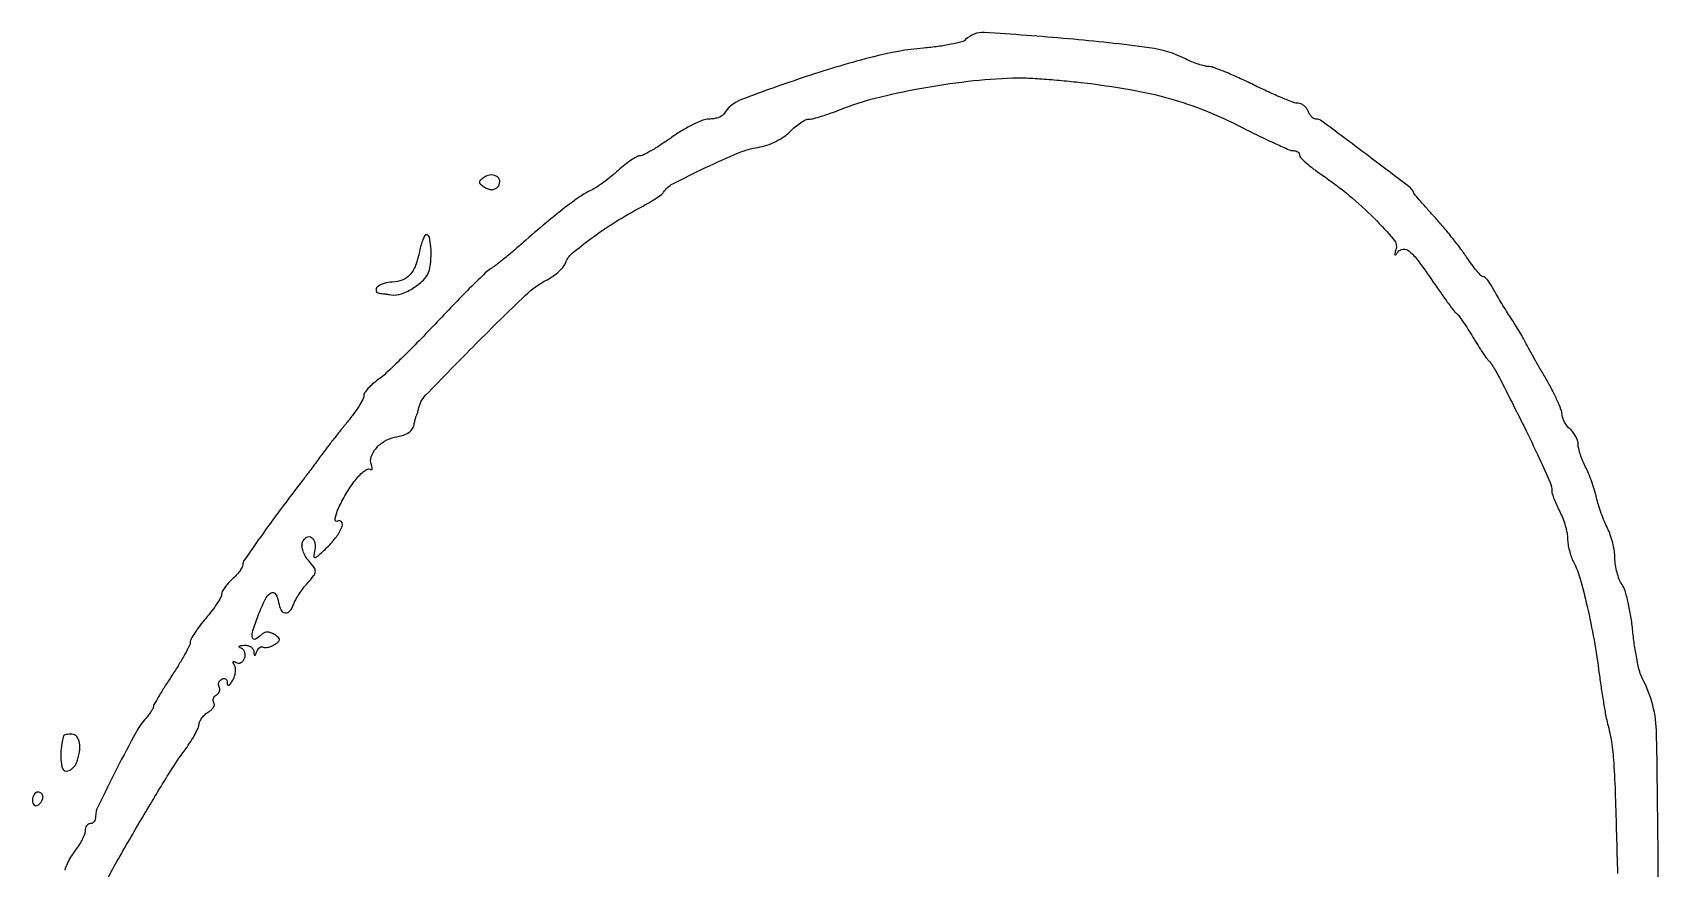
# Model space of a CAD drawing. Extents: x 166 to 1835, y 45 to 1905.
# Drawn here: x 545 to 854.3, y 1229.5 to 1388.5 of the extents above; entities that cross this region are included whole.
import ezdxf

# ---------------------------------------------------------------- set-up
doc = ezdxf.new("R2010")
doc.units = 0

msp = doc.modelspace()

# ---------------------------------------------------------------- linework, layer by layer
for points in [[(854.284641, 1211.9742, 0.004165), (853.938473, 1255.018597, 0.119318), (851.172718, 1265.677273, -0.061699), (850.709392, 1266.878404, -0.012151), (850.202751, 1269.13755, -0.012713), (849.740636, 1271.815394, -0.011499), (849.39737, 1274.604336, 0.015069), (849.034436, 1277.388928, 0.016666), (848.513432, 1280.053822, 0.016231), (847.921925, 1282.287609, 0.077769), (847.354596, 1283.472506, -0.055432), (846.834456, 1284.445279, -0.028646), (846.396103, 1285.754915, -0.028082), (846.095372, 1287.168856, -0.037864), (845.993839, 1288.472506, 0.03713), (845.890365, 1289.826735, 0.022729), (845.578359, 1291.398699, 0.02273), (845.124992, 1292.935687, 0.037163), (844.588089, 1294.18264, -0.021731), (844.001973, 1295.436016, -0.012337), (843.397383, 1296.998078, -0.012301), (842.864896, 1298.604817, -0.019806), (842.5, 1300, 0.019806), (842.135104, 1301.395183, 0.012301), (841.602617, 1303.001922, 0.012337), (840.998027, 1304.563984, 0.021731), (840.411911, 1305.81736, -0.021712), (839.875716, 1306.963869, -0.019695), (839.421641, 1308.190069, -0.020143), (839.102968, 1309.319578, -0.057794), (839.006161, 1310.127555, 0.075698), (838.894663, 1310.841627, 0.044263), (838.561185, 1311.642702, 0.0431), (838.074482, 1312.403563, 0.055769), (837.5, 1313, -0.053765), (836.921017, 1313.596324, -0.041013), (836.421104, 1314.357298, -0.04204), (836.067901, 1315.158469, -0.072725), (835.933547, 1315.872445, 0.082842), (835.741664, 1316.790184, 0.013159), (835.02725, 1318.490656, 0.014275), (834.066531, 1320.466366, 0.012061), (832.941597, 1322.5, -0.00196), (831.746561, 1324.560938, -0.001996), (830.574989, 1326.61875, -0.001937), (829.570771, 1328.415329, -0.008265), (828.993203, 1329.5, 0.01208), (828.464557, 1330.474795, 0.00474), (827.690763, 1331.79375, 0.004688), (826.826706, 1333.204909, 0.005827), (825.995775, 1334.5, -0.006049), (825.154083, 1335.813146, -0.004523), (824.257241, 1337.279688, -0.004573), (823.437484, 1338.676651, -0.010402), (822.850107, 1339.75, 0.023014), (822.349963, 1340.611613, 0.030884), (821.815428, 1341.339062, 0.031692), (821.317144, 1341.864564, 0.18937), (820.972371, 1342, -0.205353), (820.582195, 1342.167303, -0.013377), (819.739536, 1343.101562, -0.017706), (818.776143, 1344.313259, -0.012171), (817.767732, 1345.75, 0.014008), (816.553318, 1347.466806, 0.007229), (814.944157, 1349.548231, 0.00718), (813.22639, 1351.64253, 0.010793), (811.663449, 1353.414189, -0.003589), (810.261651, 1354.957779, -0.005043), (809.034701, 1356.356617, -0.003052), (808.022756, 1357.548719, -0.066812), (807.778604, 1357.934443, 0.12285), (806.809126, 1359.144752, 0.001438), (798.596792, 1365.363012, 0.001148), (790.249689, 1371.615645, 0.161537), (789.091052, 1372, -0.140619), (788.713287, 1372.108385, -0.060727), (788.302535, 1372.440625, -0.053372), (787.923561, 1372.926185, -0.047455), (787.638374, 1373.5, 0.071591), (787.318104, 1374.073446, 0.063724), (786.837816, 1374.559375, 0.066848), (786.27718, 1374.888209, 0.099568), (785.721366, 1375, -0.091625), (784.874666, 1375.156471, -0.006845), (782.687047, 1376.028125, -0.009297), (780.09443, 1377.159436, -0.006925), (777.275442, 1378.5, 0.00775), (774.444687, 1379.840439, 0.010151), (771.81595, 1380.971875, 0.007945), (769.595996, 1381.833564, 0.088824), (768.6665, 1382, -0.061159), (767.899565, 1382.094162, -0.018574), (766.772385, 1382.420089, -0.018299), (765.525312, 1382.882688, -0.01899), (764.33104, 1383.43009, 0.08429), (757.426715, 1385.562629, 0.010939), (742.036599, 1387.254864, 0.00658), (726.04279, 1388.448293, 0.215024), (722.5, 1387.105557, -0.134459), (721.75882, 1386.6826, -0.013237), (719.7375, 1386.220452, -0.015967), (717.253929, 1385.803409, -0.012001), (714.5, 1385.498031, 0.041995), (704.975368, 1383.859363, 0.016473), (692.183498, 1380.080232, 0.010647), (679.840282, 1375.693186, 0.165084), (676.41964, 1372.869975, -0.133436), (676.061787, 1372.535317, -0.044607), (675.395367, 1372.255555, -0.040653), (674.567103, 1372.064207, -0.036461), (673.687786, 1372, 0.09345), (672.531241, 1371.781938, 0.021087), (670.692066, 1370.971875, 0.021143), (668.616446, 1369.839763, 0.019113), (666.57078, 1368.5, -0.009781), (664.604958, 1367.159457, -0.013148), (662.770582, 1366.028125, -0.010248), (661.211578, 1365.16456, -0.121938), (660.546839, 1365, 0.128481), (659.946154, 1364.843056, 0.019644), (658.883105, 1364.1907, 0.020875), (657.664919, 1363.299824, 0.016744), (656.429314, 1362.244936, -0.014369), (655.120997, 1361.117187, -0.012373), (653.684291, 1360.00691, -0.012545), (652.330213, 1359.064347, -0.034809), (651.320363, 1358.494936, 0.039147), (649.16532, 1357.255072, 0.013601), (646.261918, 1355.149094, 0.011167), (642.675993, 1352.266642, 0.005714), (638.301112, 1348.5, -0.004928), (636.443174, 1346.895279, -0.005451), (634.614855, 1345.38125, -0.005082), (633.027801, 1344.122413, -0.027797), (632.12739, 1343.5, 0.054606), (631.123965, 1342.723876, 0.003516), (628.477596, 1340.134607, 0.005103), (625.37045, 1336.987858, 0.003778), (621.996805, 1333.447598, -0.004916), (618.542285, 1329.838963, -0.005737), (615.188968, 1326.482232, -0.005118), (612.294189, 1323.707665, -0.034326), (610.752875, 1322.447598, 0.025797), (609.701032, 1321.617184, 0.031449), (608.811874, 1320.732712, 0.032907), (608.178103, 1319.915048, 0.148858), (608.002875, 1319.344614, -0.126504), (607.83121, 1318.683798, -0.014751), (607.046157, 1317.360161, -0.016954), (605.994796, 1315.819218, -0.013103), (604.75, 1314.211488, 0.002951), (603.380558, 1312.515066, 0.002502), (601.953223, 1310.70694, 0.002522), (600.66935, 1309.046514, 0.007077), (599.792888, 1307.866874, -0.002312), (599.026865, 1306.815085, -0.001507), (598.133378, 1305.607769, -0.001516), (597.254841, 1304.435545, -0.002895), (596.540712, 1303.5, 0.00414), (592.128113, 1297.689312, 0.006285), (588.39819, 1292.558937, 0.002519), (585.286962, 1288.11719, 0.152668), (585, 1287.19927, -0.132932), (584.876471, 1286.742849, -0.027269), (584.4125, 1286.039525, -0.026924), (583.765641, 1285.258186, -0.022475), (583, 1284.5, 0.026506), (582.231521, 1283.726642, 0.029223), (581.575562, 1282.900045, 0.030452), (581.105471, 1282.135867, 0.113865), (580.959359, 1281.595012, -0.121242), (580.783636, 1280.980222, -0.01562), (580.061345, 1279.804631, -0.017493), (579.095543, 1278.443657, -0.013776), (577.959359, 1277.037774, 0.01397), (576.826102, 1275.634398, 0.017994), (575.869312, 1274.281032, 0.015946), (575.158087, 1273.114505, 0.129626), (575, 1272.51497, -0.117505), (574.84378, 1271.859411, -0.008553), (573.971875, 1270.204809, -0.011579), (572.840628, 1268.252851, -0.008496), (571.5, 1266.139912, 0.004706), (570.15881, 1264.061089, 0.007006), (569.028125, 1262.215018, 0.003429), (568.104989, 1260.634683, 0.131199), (568, 1260.241457, -0.125375), (567.918994, 1259.923479, -0.01979), (567.585546, 1259.365269, -0.020909), (567.129303, 1258.725997, -0.016914), (566.589093, 1258.078741, 0.058202), (564.689986, 1255.379086, 0.006034), (561.065102, 1248.495618, 0.003925), (557.461589, 1241.309086, 0.114734), (557, 1239.324003, -0.073917), (556.924799, 1238.818102, -0.088163), (556.70625, 1238.388926, -0.100613), (556.38135, 1238.102023, -0.131454), (556, 1238, 0.135433), (555.618659, 1237.894778, 0.100364), (555.29375, 1237.59899, 0.086811), (555.075074, 1237.156549, 0.071584), (555, 1236.634859, -0.093082), (554.86994, 1235.942281, -0.025453), (554.4125, 1234.923842, -0.024811), (553.765499, 1233.800769, -0.023566), (553, 1232.727129, 0.033122), (552.234529, 1231.608957, 0.029227), (551.5875, 1230.35279, 0.030373), (551.139136, 1229.148753, 0.074072)], [(557.436514, 1224.219428, -0.00672), (561.60081, 1231.749132, -0.004538), (566.542813, 1240.228497, -0.003892), (571.221768, 1247.954103, -0.022914), (573.888847, 1251.867983, 0.016122), (574.873535, 1253.271651, 0.017293), (575.741741, 1254.704028, 0.017093), (576.399922, 1255.980247, 0.074196), (576.645896, 1256.793096, -0.076456), (576.849198, 1257.454191, -0.046838), (577.272547, 1258.153184, -0.045778), (577.835319, 1258.78246, -0.05993), (578.45825, 1259.236573, 0.054513), (579.024421, 1259.640019, 0.076467), (579.418974, 1260.117955, 0.098399), (579.587535, 1260.592485, 0.176479), (579.50472, 1260.992362, -0.11802), (579.379147, 1261.373048, -0.100606), (579.428554, 1261.793875, -0.092583), (579.646278, 1262.190485, -0.082823), (580, 1262.5, 0.082063), (580.354115, 1262.808915, 0.092249), (580.572832, 1263.203881, 0.100657), (580.623747, 1263.622221, 0.11907), (580.5, 1264, -0.117181), (580.374953, 1264.376993, -0.100558), (580.422376, 1264.793158, -0.092847), (580.635866, 1265.184813, -0.08344), (580.983688, 1265.489919, -0.10813), (581.373189, 1265.62689, -0.176669), (581.710391, 1265.549001, -0.159207), (581.942022, 1265.261565, -0.085031), (582.030409, 1264.809017, 0.099121), (582.120202, 1264.409017, 0.409586), (582.328659, 1264.326989, 0.138056), (582.650287, 1264.58547, 0.023032), (583.084531, 1265.25792, 0.053353), (583.423477, 1266.015427, 0.051562), (583.599368, 1266.836261, 0.055878), (583.596649, 1267.595333, 0.110029), (583.399614, 1268.162428, -0.030789), (583.168837, 1268.592997, -0.263657), (583.186742, 1268.802827, -0.352937), (583.358732, 1268.854435, -0.041652), (583.740707, 1268.660252, 0.129368), (584.183446, 1268.525105, 0.123984), (584.643228, 1268.622021, 0.107904), (585.050197, 1268.944068, 0.080167), (585.339038, 1269.441136, 0.082463), (585.458294, 1270.023888, 0.090807), (585.375807, 1270.593488, 0.098437), (585.107134, 1271.061459, 0.117287), (584.693823, 1271.356445, -0.076249), (584.373689, 1271.54772, -0.439962), (584.364748, 1271.722633, -0.16276), (584.639004, 1271.862025, -0.025619), (585.25, 1271.921053, -0.069599), (585.924756, 1271.857512, -0.084362), (586.509128, 1271.609622, -0.09808), (586.914225, 1271.220683, -0.137644), (587.078947, 1270.75, 0.0119), (587.135323, 1270.102694, 0.38521), (587.24425, 1270.006241, 0.292905), (587.384841, 1270.098454, 0.009297), (587.664358, 1270.756231, -0.060032), (587.910895, 1271.204156, -0.089681), (588.231296, 1271.514121, -0.117827), (588.572069, 1271.640597, -0.170213), (588.883156, 1271.572214, 0.143383), (589.258811, 1271.468753, 0.052097), (589.812843, 1271.535656, 0.046329), (590.439437, 1271.741126, 0.040544), (591.047746, 1272.065983, 0.028382), (591.813059, 1272.621986, 0.230603), (591.989506, 1273.004221, 0.221932), (591.800248, 1273.388533, 0.026341), (591.008359, 1273.958359, 0.056176), (590.313611, 1274.301568, 0.086869), (589.655832, 1274.416718, 0.099586), (589.063693, 1274.2976, 0.097397), (588.558359, 1273.958359, -0.073235), (587.388298, 1273.088672, -0.51118), (586.847667, 1273.351245, -0.120115), (586.936907, 1274.711428, -0.014549), (587.92604, 1277.56476, -0.022308), (589.244059, 1280.618963, -0.13903), (590.3669, 1281.877958, -0.425379), (591.240987, 1281.665746, -0.093478), (591.819551, 1280.039611, 0.079584), (592.283473, 1278.612213, 0.254498), (593.082455, 1278.066416, 0.25786), (593.965509, 1278.443764, 0.080914), (594.680397, 1279.75, -0.043748), (595.056448, 1280.577103, -0.017304), (595.708637, 1281.643797, -0.01697), (596.496563, 1282.753776, -0.020388), (597.313483, 1283.739522, 0.017862), (598.510705, 1285.169407, 0.152893), (598.799655, 1285.941965, 0.174396), (598.57545, 1286.690974, 0.024854), (597.543189, 1287.952277, -0.0519), (596.900343, 1288.830528, -0.052894), (596.456941, 1289.816909, -0.058065), (596.263856, 1290.765688, -0.113274), (596.371656, 1291.526137, -0.164852), (597.144809, 1292.45688, -0.312557), (598.074224, 1292.405697, -0.189079), (598.71973, 1291.3194, -0.104932), (598.646753, 1289.757184, 0.047669), (598.493218, 1288.808881, 0.532159), (598.745899, 1288.6136, 0.105466), (599.379819, 1288.985268, 0.005885), (601.059635, 1290.557134, 0.043076), (602.793775, 1292.531488, 0.065127), (603.898146, 1294.531364, 0.279047), (603.751377, 1295.387541, 0.367963), (603.003023, 1295.501868, -0.640964), (602.539069, 1295.810112, -0.060518), (603.042638, 1297.584645, -0.031593), (604.400665, 1300.321793, -0.028236), (606.139767, 1302.975175, -0.02501), (607.034603, 1304.066817, -0.038488), (607.921853, 1304.905396, -0.044411), (608.688627, 1305.420463, -0.270393), (609.147573, 1305.408795, 0.132131), (609.417936, 1305.32787, 0.316785), (609.583428, 1305.437594, 0.146439), (609.608558, 1305.747389, 0.039154), (609.46648, 1306.226756, -0.174564), (609.435239, 1307.731159, -0.093882), (610.355975, 1309.369149, -0.082232), (611.962504, 1310.742736, -0.088736), (613.885307, 1311.480321, 0.027592), (615.562586, 1311.898698, 0.077266), (616.648203, 1312.428269, 0.10973), (617.300015, 1313.136212, 0.097817), (617.625, 1314.083333, -0.016797), (617.691185, 1314.470947, -0.014016), (617.786719, 1314.877604, -0.014248), (617.895239, 1315.244927, -0.036989), (618, 1315.5, 0.02771), (618.105797, 1315.744592, 0.012742), (618.217464, 1316.073438, 0.012575), (618.317672, 1316.426268, 0.017005), (618.389238, 1316.75, -0.146677), (619.782988, 1319.461221, -0.003882), (629.327856, 1329.228575, -0.006217), (638.716646, 1338.455807, -0.071882), (642.905535, 1341.45115, 0.034763), (644.078991, 1342.16536, 0.032987), (645.164136, 1343.046818, 0.03473), (646.016806, 1343.956203, 0.090403), (646.448006, 1344.739033, -0.139062), (647.597465, 1346.420965, -0.0153), (651.311707, 1349.329511, -0.01856), (655.880563, 1352.432641, -0.017429), (660.762092, 1355.257857, 0.010563), (662.232615, 1356.082189, 0.013209), (663.559384, 1356.911169, 0.011443), (664.6289, 1357.655123, 0.092964), (665.035811, 1358.087773, -0.132067), (666.768714, 1359.666349, -0.008275), (673.023777, 1362.76279, -0.011849), (679.30781, 1365.56467, -0.059359), (683.008281, 1366.617315, 0.04263), (684.663989, 1367.029121, 0.032007), (686.399363, 1367.748492, 0.03266), (687.968443, 1368.651603, 0.057325), (689.11048, 1369.617601, -0.028221), (690.069475, 1370.529409, -0.0307), (691.099574, 1371.30017, -0.032245), (692.05474, 1371.842664, -0.113498), (692.738933, 1372, 0.064781), (693.543212, 1372.104644, 0.009943), (695.097166, 1372.549218, 0.010967), (696.918829, 1373.153842, 0.009321), (698.814619, 1373.869677, -0.033283), (705.314237, 1375.974221, -0.01645), (713.797585, 1377.815259, -0.016041), (722.925313, 1379.182918, -0.019815), (731.5, 1379.844696, -0.020796), (733.623154, 1379.835807, -0.005681), (736.96875, 1379.644446, -0.005735), (740.760937, 1379.340544, -0.005944), (744.5, 1378.952819, -0.014154), (753.765282, 1377.613855, -0.025248), (761.275051, 1375.916294, -0.027779), (768.065783, 1373.602899, -0.022326), (775.086114, 1370.395746, 0.005111), (778.460202, 1368.711657, 0.007292), (781.491948, 1367.291251, 0.004341), (784.061496, 1366.159521, 0.101899), (784.836114, 1366, -0.07259), (785.280868, 1365.935089, -0.087404), (785.658108, 1365.7462, -0.100486), (785.910299, 1365.465482, -0.133692), (786, 1365.136001, 0.200063), (786.197577, 1364.661979, 0.014717), (787.248438, 1363.679975, 0.018675), (788.621796, 1362.558534, 0.012987), (790.25, 1361.392591, -0.024256), (795.449529, 1357.48911, -0.02464), (800.21806, 1353.119727, -0.018828), (803.953783, 1349.045872, -0.258601), (804.335222, 1347.14821, 0.009678), (804.115492, 1346.407551, 0.235363), (804.155631, 1346.202464, 0.480717), (804.295065, 1346.199813, 0.016199), (804.682061, 1346.697214, -0.227317), (805.705579, 1347.249671, -0.189424), (806.888079, 1346.849255, -0.059231), (808.550286, 1345.070575, -0.008506), (811.432632, 1341.000763, 0.004218), (812.923012, 1338.857643, 0.005902), (814.293353, 1336.969828, 0.003674), (815.472966, 1335.408558, 0.075432), (815.897043, 1335.000763, -0.081138), (816.288275, 1334.615916, -0.007027), (817.100805, 1333.472099, -0.009106), (818.03124, 1332.068503, -0.006945), (819, 1330.5, 0.005643), (819.963125, 1328.9315, 0.007489), (820.876456, 1327.528125, 0.005533), (821.668972, 1326.377103, 0.071811), (822.025549, 1326, -0.077381), (822.35334, 1325.645555, -0.009754), (822.920317, 1324.765625, -0.011268), (823.553784, 1323.685325, -0.009139), (824.185312, 1322.5, -0.002496), (828.648943, 1313.630824, -0.007127), (831.635173, 1307.401499, -0.006072), (833.668251, 1302.856449, -0.102476), (834, 1301.254776, 0.077346), (834.088443, 1300.686462, 0.014462), (834.438815, 1299.688659, 0.015173), (834.921955, 1298.536163, 0.013358), (835.493839, 1297.364307, -0.028084), (836.066291, 1296.098021, -0.021643), (836.550673, 1294.661141, -0.022088), (836.886501, 1293.274993, -0.047753), (836.993839, 1292.184259, 0.038944), (837.077759, 1291.144131, 0.023245), (837.330411, 1289.928006, 0.023187), (837.697098, 1288.732809, 0.036853), (838.130965, 1287.755289, -0.054925), (839.330127, 1284.767365, -0.011541), (840.718893, 1279.302014, -0.012124), (842.020004, 1272.932834, -0.012078), (843.012698, 1266.5, 0.004537), (843.410442, 1263.636717, 0.004736), (843.854808, 1260.821875, 0.004559), (844.283938, 1258.397086, 0.020733), (844.604785, 1257, -0.029344), (845.339542, 1253.527702, -0.020982), (845.767261, 1249.579008, -0.00897), (846.071874, 1243.237888, -0.000958), (846.486795, 1228.5, -0.008285)]]:
    msp.add_lwpolyline(points, format="xyb")
for points in [[(630.991641, 1360.958359, 0.025124), (630.183189, 1360.379596, 0.228677), (630, 1360, 0.228677), (630.183189, 1359.620404, 0.025124), (630.991641, 1359.041641, 0.056176), (631.686389, 1358.698432, 0.086869), (632.344168, 1358.583282, 0.099586), (632.936307, 1358.7024, 0.097397), (633.441641, 1359.041641, 0.190526), (633.88544, 1360.065933, 0.239222), (633.453084, 1360.990783, 0.177743), (632.287335, 1361.366859, 0.133619)], [(618.619062, 1346.845308, -0.039679), (617.855636, 1344.15717, -0.092598), (616.78304, 1342.370634, -0.11876), (615.329384, 1341.356772, -0.093421), (613.436572, 1341, 0.078719), (611.858708, 1340.750037, 0.098098), (610.565622, 1340.027085, 0.305615), (610.373153, 1339.337628, 0.290896), (610.940983, 1338.875, -0.002961), (611.435992, 1338.813598, -0.001517), (612.056101, 1338.731033, -0.001507), (612.694275, 1338.642132, -0.002269), (613.25, 1338.560433, 0.127052), (615.209341, 1338.761465, 0.055517), (617.560834, 1339.943879, 0.055651), (619.576619, 1341.600878, 0.137112), (620.485453, 1343.268189, 0.041329), (620.797003, 1345.417822, 0.036584), (620.770266, 1347.6804, 0.034287), (620.48184, 1349.544626, 0.350576), (619.912196, 1350, 0.273642), (619.619073, 1349.826594, 0.028348), (619.259182, 1349.073309, 0.028971), (618.908846, 1348.054143, 0.018946)], [(550.932511, 1254.75, 0.034526), (550.451685, 1252.311009, 0.048783), (550.389444, 1250.099075, 0.063401), (550.706896, 1248.500131, 0.322582), (551.401429, 1248, 0.101446), (551.976094, 1248.117807, 0.066803), (552.557601, 1248.46465, 0.063337), (553.057536, 1248.977063, 0.070155), (553.393011, 1249.581787, 0.051544), (553.930481, 1251.574806, 0.081117), (553.927886, 1253.343551, 0.121378), (553.412804, 1254.545306, 0.235277), (552.5, 1255, 0.015618), (551.920293, 1254.981888, 0.023927), (551.4208, 1254.926563, 0.020666), (551.032925, 1254.848145, 0.273078)], [(545, 1242.440983, 0.066118), (545.073267, 1241.889346, 0.138808), (545.29375, 1241.521475, 0.191142), (545.620352, 1241.392057, 0.139169), (546, 1241.5, 0.06081), (546.382515, 1241.806203, 0.051032), (546.70625, 1242.2129, 0.053229), (546.926698, 1242.653442, 0.089642), (547, 1243.059017, 0.105429), (546.923444, 1243.418051, 0.099231), (546.70625, 1243.723586, 0.096318), (546.381732, 1243.928382, 0.092995), (546, 1244, 0.153634), (545.618621, 1243.879982, 0.097988), (545.29375, 1243.542039, 0.080552), (545.074545, 1243.037096, 0.062283)]]:
    msp.add_lwpolyline(points, format="xyb", close=True)

doc.saveas('drawing.dxf')
